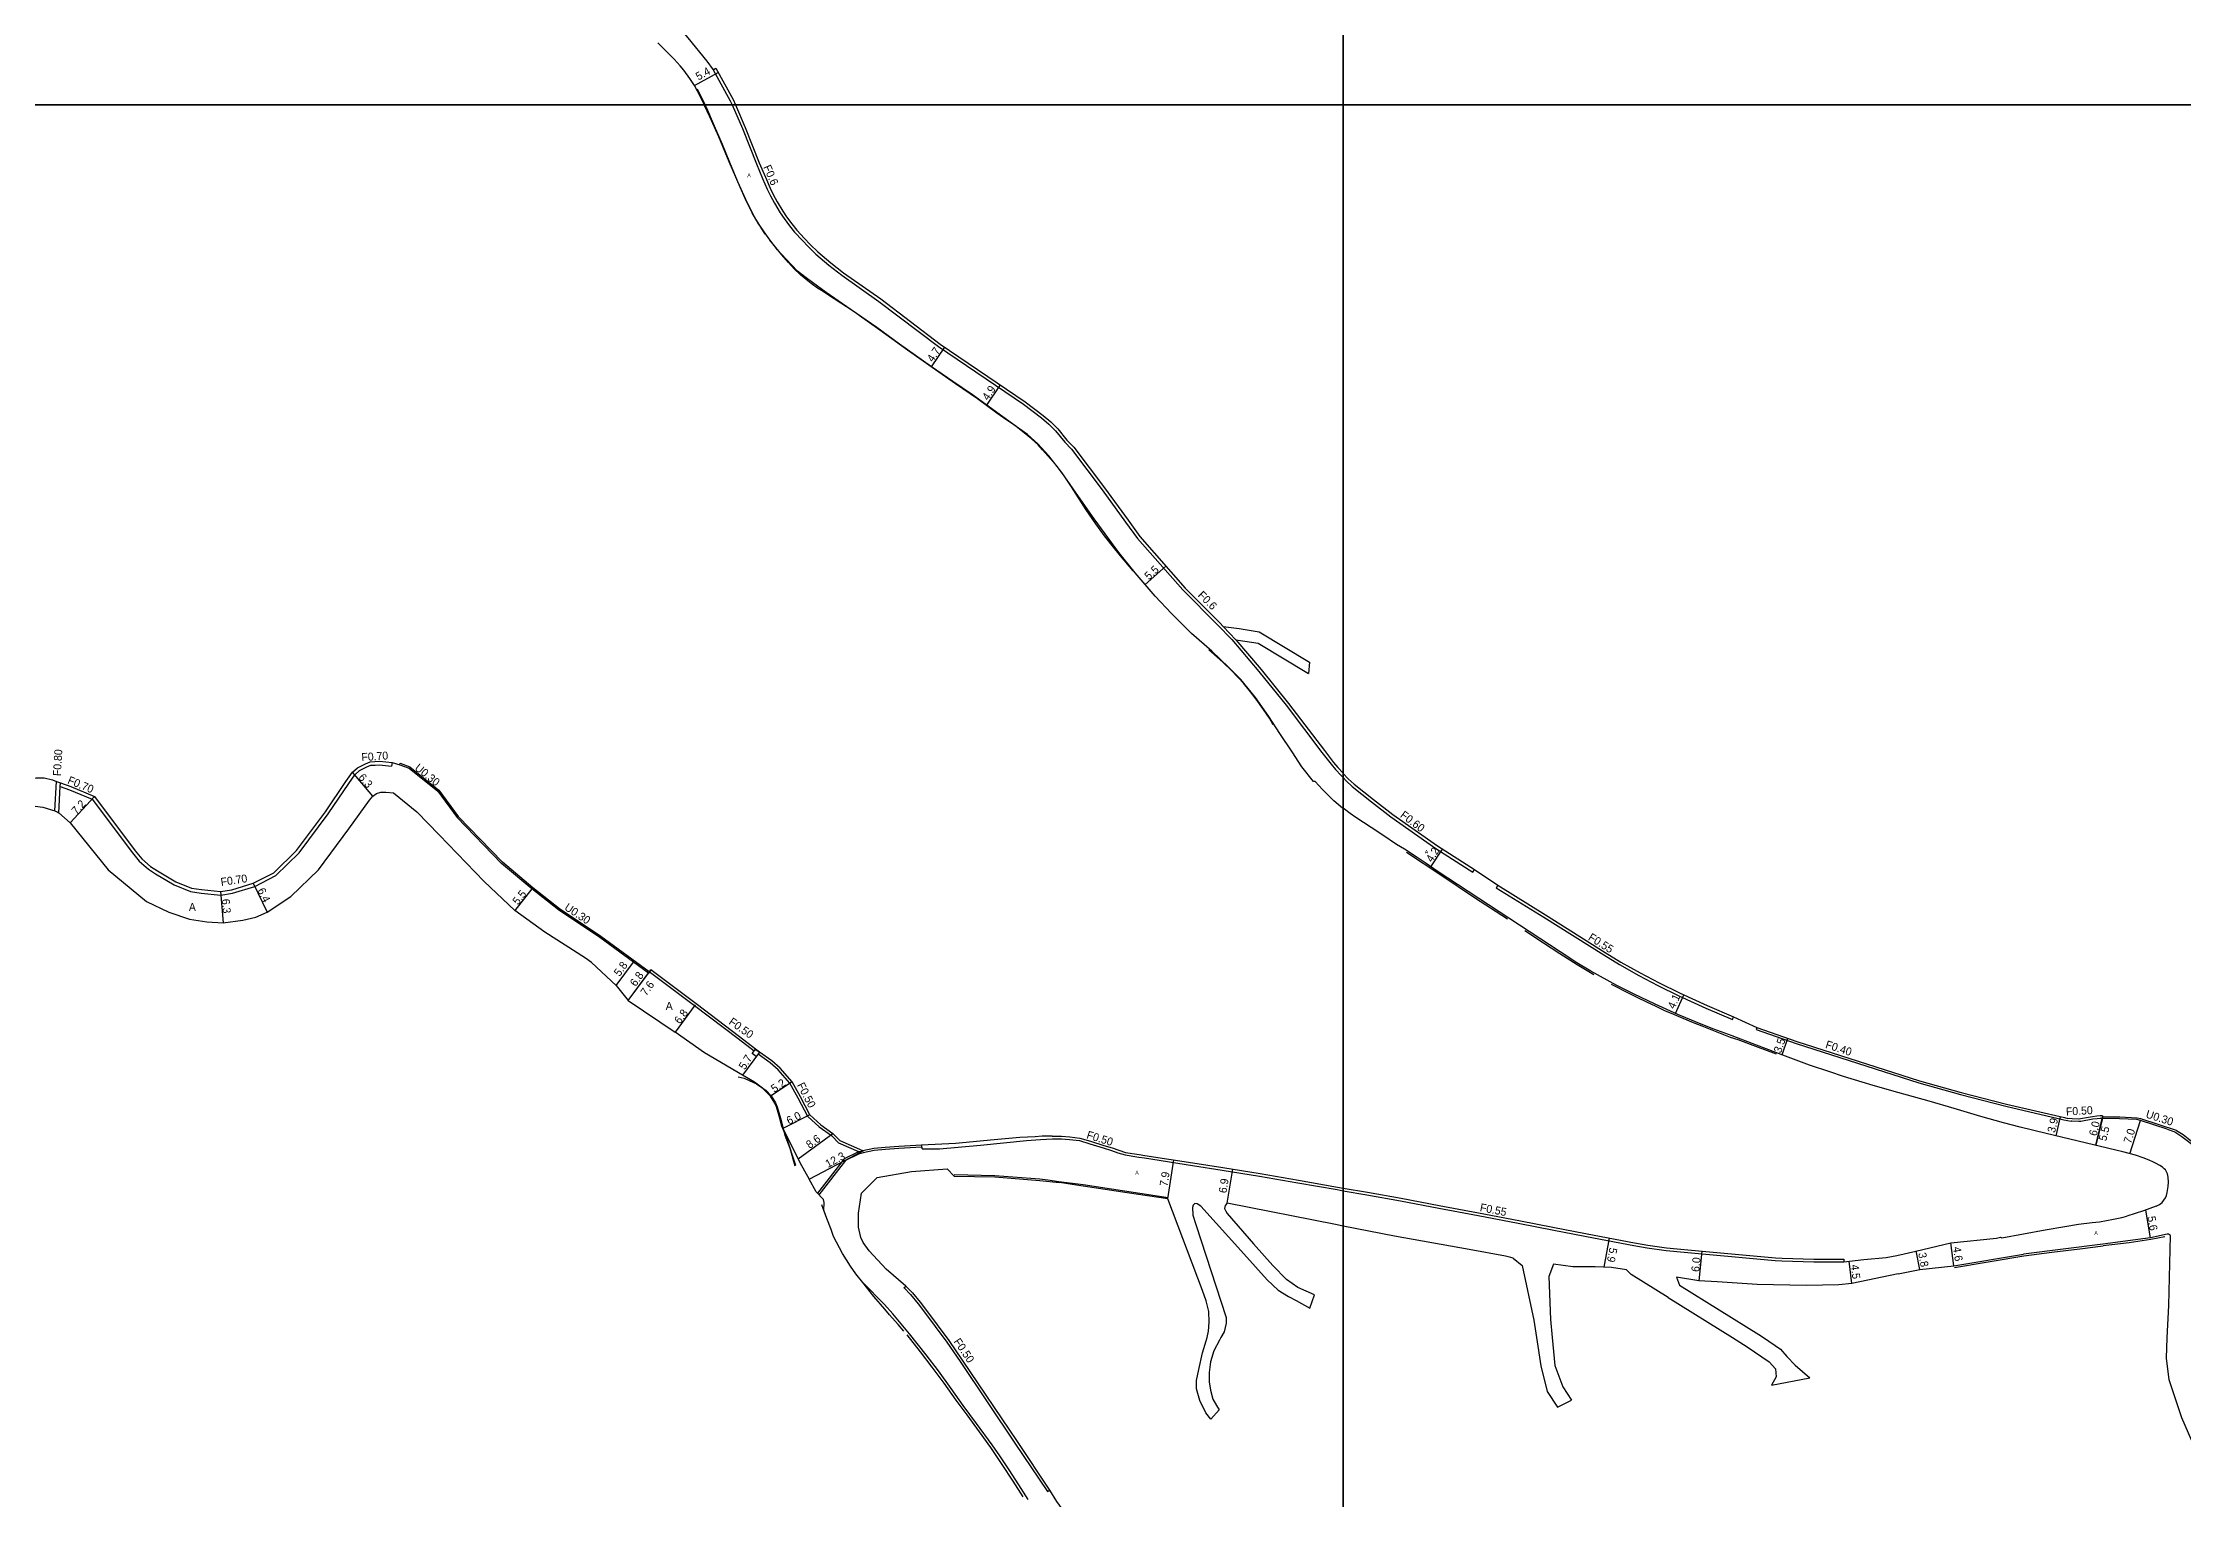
# Model space of a CAD drawing. Header units: metres. Extents: x -28000 to -24000, y -105000 to -102000.
# Drawn here: x -26660 to -26232, y -103478.8 to -103187.6 of the extents above; entities that cross this region are included whole.
import ezdxf

# ---------------------------------------------------------------- set-up
doc = ezdxf.new("R2010")
doc.units = ezdxf.units.M
doc.header["$LTSCALE"] = 2.5
for name, color, linetype in [('側溝・桝', 7, 'Continuous'), ('図郭', 7, 'Continuous'), ('幅員', 7, 'Continuous'), ('歩道・分離帯・安全施設', 7, 'Continuous'), ('舗装', 7, 'Continuous'), ('道路', 7, 'Continuous')]:
    doc.layers.add(name, color=color, linetype=linetype)
doc.styles.get("Standard").update_dxf_attribs({"font": ''})
doc.styles.add('YOKO_DECO', font='')
doc.styles.get('Standard').set_extended_font_data('@MS PGothic')
doc.styles.get('YOKO_DECO').set_extended_font_data('MS PGothic')

msp = doc.modelspace()

# ---------------------------------------------------------------- linework, layer by layer
at = {"layer": '側溝・桝'}
for points in [[(-26525.94, -103193), (-26522.51, -103199.18), (-26522.15, -103200)], [(-26522.15, -103200), (-26520.07, -103204.77), (-26517.28, -103211.82), (-26516.05, -103214.74), (-26515.11, -103216.89), (-26514.48, -103218.23), (-26513.69, -103219.67), (-26512.55, -103221.58), (-26511.75, -103222.76), (-26510.7, -103224.17), (-26509.67, -103225.45), (-26508.11, -103227.16), (-26506.95, -103228.33), (-26505.4, -103229.85), (-26502.81, -103232.07), (-26500.23, -103234.05), (-26492.79, -103239.3), (-26480.89, -103248.32), (-26463.89, -103259.84), (-26460.3, -103262.6), (-26458.83, -103263.84), (-26457.49, -103265.18), (-26455.64, -103267.48), (-26454.3, -103268.86), (-26448.19, -103276.97), (-26443.47, -103283.42), (-26441.12, -103286.69), (-26432, -103297), (-26425.07, -103303.99), (-26422.22, -103306.9), (-26416.8, -103313.28), (-26411.35, -103320.05), (-26404.2, -103329.47), (-26402.37, -103331.84), (-26401.51, -103332.92), (-26400.4, -103334.11), (-26400, -103334.52)], [(-26423.94, -103304.29), (-26421.4, -103306.95)], [(-26637.42, -103353.75), (-26633.69, -103355.95), (-26630.45, -103357.32), (-26628.3, -103357.6), (-26624.41, -103357.99), (-26622.05, -103357.64), (-26617.62, -103356.28), (-26613.38, -103354.1), (-26608.72, -103349.56), (-26602.92, -103341.76), (-26598.82, -103335.67), (-26597.57, -103333.93), (-26596.64, -103333.12), (-26595.19, -103332.38), (-26594.38, -103332.06), (-26593.51, -103332.02), (-26592.69, -103331.96), (-26590.24, -103332.2)], [(-26590.11, -103331.5), (-26590.24, -103332.2)], [(-26588.6, -103331.93), (-26588.5, -103331.64), (-26586.61, -103332.35), (-26580.79, -103337.05), (-26576.91, -103342.27)], [(-26657.59, -103341.17), (-26657.25, -103335.27)], [(-26656.81, -103341.56), (-26656.51, -103336.29), (-26656.47, -103335.56)], [(-26656.51, -103336.29), (-26654.65, -103336.97), (-26650.09, -103338.86), (-26642.07, -103349.57)], [(-26400, -103334.52), (-26399.38, -103335.17), (-26398.14, -103336.3), (-26394.28, -103339.39), (-26390.41, -103342.39), (-26381.46, -103348.66), (-26374.01, -103353.4), (-26373.69, -103352.9)], [(-26538.71, -103373.37), (-26548.4, -103366.26), (-26556.7, -103360.73), (-26562, -103356.53), (-26568.08, -103351.44), (-26576.91, -103342.27)], [(-26369.04, -103356.05), (-26369.35, -103356.54), (-26359.83, -103362.43), (-26347.87, -103369.97), (-26344.73, -103371.91), (-26340.87, -103374.07), (-26337.04, -103376.05), (-26332.82, -103378.12), (-26327.42, -103380.58), (-26322.12, -103382.88), (-26321.89, -103382.36)], [(-26517.77, -103389.21), (-26520.96, -103386.72), (-26529.64, -103380.12), (-26538.71, -103373.37)], [(-26317.25, -103384.45), (-26317.39, -103384.86), (-26309.36, -103387.68), (-26284.85, -103395.54), (-26276.5, -103397.89), (-26267.43, -103400.19), (-26255.84, -103402.92), (-26254.43, -103403.21)], [(-26507.04, -103402.25), (-26508.93, -103398.6), (-26510.58, -103395.59), (-26512.91, -103392.95), (-26514.52, -103391.54), (-26516.97, -103389.82)], [(-26507.04, -103402.25), (-26504.73, -103404.35)], [(-26504.73, -103404.35), (-26502.31, -103406.08)], [(-26248.15, -103402.67), (-26248.6, -103402.67), (-26249.23, -103402.71), (-26250.06, -103402.82), (-26252.48, -103403.25), (-26252.73, -103403.28), (-26252.85, -103403.28), (-26254.25, -103403.23), (-26254.43, -103403.21)], [(-26248.14, -103402.38), (-26248.15, -103402.68)], [(-26235.17, -103404.78), (-26240.54, -103403.05), (-26241.26, -103402.9), (-26244.71, -103402.73), (-26248.15, -103402.68)], [(-26235.17, -103404.78), (-26233.69, -103405.33), (-26232.25, -103406.24), (-26230.92, -103407.26), (-26229.82, -103408.18), (-26228.43, -103409.84), (-26227.27, -103411.58), (-26225.32, -103414.51), (-26224.19, -103417.74)], [(-26497.03, -103409.43), (-26499.76, -103410.76), (-26505.06, -103417.63)], [(-26496.85, -103409.79), (-26499.5, -103411.08), (-26504.78, -103417.93)], [(-26496.83, -103409.33), (-26500.83, -103407.58), (-26502.31, -103406.08)], [(-26497.03, -103409.43), (-26496.68, -103409.26), (-26496.01, -103409.13)], [(-26458.08, -103406.72), (-26458.04, -103406.72), (-26456.28, -103406.73), (-26454.69, -103406.84), (-26452.69, -103407.09), (-26450.61, -103407.71), (-26447.99, -103408.54), (-26446.3, -103409.05), (-26445, -103409.51), (-26443.58, -103409.94), (-26440.83, -103410.37), (-26439.67, -103410.55), (-26430.11, -103412.05), (-26424.14, -103412.98), (-26416.67, -103414.22), (-26409, -103415.52), (-26401.18, -103416.9), (-26400, -103417.11)], [(-26400, -103417.11), (-26395.22, -103417.94), (-26388.5, -103419.15), (-26380.87, -103420.58), (-26372.99, -103422.09), (-26364.96, -103423.61), (-26357.83, -103424.98), (-26349.91, -103426.54), (-26341.82, -103428.07), (-26339.15, -103428.51), (-26335.37, -103429.06), (-26335.35, -103429.06)], [(-26335.35, -103429.06), (-26328.21, -103429.73), (-26313.59, -103431.08)], [(-26313.59, -103431.08), (-26312.23, -103431.15), (-26305.86, -103431.3), (-26301.55, -103431.32), (-26299.84, -103431.34)], [(-26487.79, -103436.53), (-26487.77, -103436.55), (-26486.5, -103437.87), (-26484.97, -103439.75), (-26483.86, -103441.13), (-26479.23, -103447.38), (-26476.55, -103451.28), (-26465.59, -103467.57), (-26459.12, -103477.24), (-26458.69, -103476.96)]]:
    msp.add_lwpolyline(points, dxfattribs=at)
at = {"layer": '側溝・桝', "flags": 128}
for points in [[(-26642.07, -103349.57), (-26640.7, -103351.24), (-26638.87, -103352.83), (-26637.42, -103353.75)], [(-26496.85, -103409.79), (-26497.03, -103409.43)], [(-26484.18, -103408.41), (-26484.26, -103408.42), (-26488.81, -103408.65), (-26491.51, -103408.87), (-26493.76, -103409.1), (-26495.94, -103409.52), (-26496.85, -103409.79)], [(-26484.16, -103408.74), (-26484.2, -103408.02)], [(-26484.16, -103408.74), (-26480.69, -103408.77), (-26472.49, -103408), (-26463.31, -103407.1), (-26460.5, -103406.9), (-26458.08, -103406.72)], [(-26487.79, -103436.53), (-26487.4, -103436.19)]]:
    msp.add_lwpolyline(points, dxfattribs=at)
at = {"layer": '側溝・桝'}
msp.add_lwpolyline([(-26516.67, -103389.42), (-26516.97, -103389.82), (-26517.33, -103390.3), (-26518.13, -103389.7), (-26517.65, -103389.06), (-26517.47, -103388.82)], close=True, dxfattribs=at)
at = {"layer": '図郭'}
for points in [[(-27200, -103200), (-26400, -103200), (-26400, -102600), (-27200, -102600)], [(-26400, -103200), (-25600, -103200), (-25600, -102600), (-26400, -102600)], [(-27200, -103800), (-26400, -103800), (-26400, -103200), (-27200, -103200)], [(-26400, -103800), (-25600, -103800), (-25600, -103200), (-26400, -103200)]]:
    msp.add_lwpolyline(points, close=True, dxfattribs=at)
at = {"layer": '幅員'}
for points in [[(-26529.68, -103196.17), (-26524.95, -103193.55)], [(-26482.31, -103252.36), (-26479.65, -103248.43)], [(-26471.23, -103260.06), (-26468.48, -103256.01)], [(-26439.54, -103295.91), (-26435.41, -103292.25)], [(-26593.96, -103338.22), (-26598.09, -103333.46)], [(-26654.52, -103343.58), (-26649.64, -103338.29)], [(-26382.41, -103352.37), (-26380.13, -103348.8)], [(-26624.42, -103357.29), (-26623.9, -103363.56)], [(-26617.89, -103355.63), (-26615.12, -103361.4)], [(-26562.19, -103356.76), (-26565.61, -103361.07)], [(-26545.31, -103376.1), (-26541.88, -103371.42)], [(-26542.91, -103379.1), (-26538.42, -103372.97)], [(-26542.91, -103379.1), (-26538.89, -103373.62)], [(-26333.52, -103381.66), (-26331.82, -103377.94)], [(-26529.52, -103379.96), (-26533.57, -103385.43)], [(-26312.2, -103389.95), (-26311.04, -103386.64)], [(-26516.67, -103389.42), (-26520.09, -103393.98)], [(-26510.17, -103395.31), (-26514.49, -103398.2)], [(-26506.64, -103401.93), (-26511.98, -103404.67)], [(-26257.43, -103406.16), (-26256.52, -103402.32)], [(-26248.14, -103402.17), (-26249.56, -103407.99)], [(-26248.15, -103402.68), (-26249.45, -103408.02)], [(-26242.67, -103409.72), (-26240.53, -103403.06)], [(-26508.94, -103410.75), (-26501.98, -103405.7)], [(-26435.02, -103418.72), (-26433.8, -103410.95)], [(-26423.19, -103419.58), (-26422.06, -103412.79)], [(-26238.53, -103426.51), (-26239.48, -103420.99)], [(-26347.79, -103432.39), (-26346.7, -103426.6)], [(-26328.77, -103435.16), (-26328.16, -103429.2)], [(-26298.27, -103435.68), (-26298.82, -103431.21)], [(-26284.65, -103432.89), (-26285.36, -103429.15)], [(-26277.85, -103432.1), (-26278.43, -103427.54)]]:
    msp.add_lwpolyline(points, dxfattribs=at)
at = {"layer": '幅員', "flags": 128}
msp.add_lwpolyline([(-26506.72, -103414.83), (-26495.84, -103409.09)], dxfattribs=at)
at = {"layer": '歩道・分離帯・安全施設'}
for points in [[(-26527.55, -103200), (-26529.05, -103196.89)], [(-26515.56, -103225.85), (-26517.6, -103222.56), (-26519.42, -103218.96), (-26521, -103215.37), (-26522.63, -103211.51), (-26524.1, -103207.93), (-26525.66, -103204.29), (-26527.21, -103200.7), (-26527.55, -103200)], [(-26497.92, -103241.26), (-26502.91, -103238.06), (-26504.3, -103237.16), (-26505.08, -103236.63), (-26506.32, -103235.76), (-26507.33, -103234.96), (-26508.45, -103234), (-26509.77, -103232.79), (-26510.9, -103231.54), (-26512.22, -103230.02), (-26513.43, -103228.56), (-26514.64, -103227.04)], [(-26441.95, -103293.18), (-26444.49, -103290.18), (-26445.88, -103288.47), (-26447.67, -103286.18), (-26449.42, -103283.81), (-26451.33, -103280.97), (-26454.28, -103276.4), (-26455.88, -103274.01), (-26457.36, -103272.08), (-26458.46, -103270.78), (-26460.06, -103268.97), (-26460.97, -103267.97), (-26462.29, -103266.76), (-26464.11, -103265.29), (-26465.68, -103264.08), (-26467.22, -103263.05), (-26469.23, -103261.66), (-26473.08, -103258.82), (-26477.46, -103255.76), (-26482.17, -103252.54), (-26487.11, -103249.05), (-26492.63, -103245.08), (-26496.75, -103242.13)], [(-26413.99, -103323.94), (-26414.68, -103322.66), (-26415.88, -103320.9), (-26417.38, -103318.85), (-26418.48, -103317.35), (-26419.92, -103315.64), (-26420.89, -103314.54), (-26422.34, -103313.06), (-26423.93, -103311.5), (-26425.17, -103310.42), (-26426.8, -103309)], [(-26367.1, -103362.84), (-26373.69, -103358.56), (-26380.47, -103354.02), (-26387.3, -103349.49)], [(-26349.83, -103373.92), (-26353.2, -103371.94), (-26356.63, -103369.77), (-26359.89, -103367.63), (-26363.64, -103365.17)], [(-26313.33, -103389.79), (-26317.42, -103388.29), (-26320.99, -103386.97), (-26322.52, -103386.45), (-26324.49, -103385.67), (-26328.16, -103384.21), (-26329.91, -103383.53), (-26331.96, -103382.71), (-26333.84, -103381.9), (-26335.63, -103381.12), (-26337.4, -103380.27), (-26339.26, -103379.41), (-26341.05, -103378.57), (-26342.65, -103377.75), (-26346.34, -103375.88)], [(-26520.97, -103394.36), (-26519.74, -103394.62), (-26518.73, -103395.06), (-26517.3, -103395.72), (-26515.37, -103397.09)], [(-26515.37, -103397.09), (-26514.37, -103398.11), (-26513.48, -103399.54), (-26513.15, -103400.32), (-26512.45, -103402.62)], [(-26509.42, -103412.1), (-26511.29, -103406.4), (-26512.18, -103404.23), (-26512.75, -103402.15)], [(-26512.45, -103402.62), (-26511.59, -103405.99), (-26510.62, -103408.62), (-26509.64, -103412.15)], [(-26477.73, -103413.89), (-26469.62, -103414.04), (-26460.6, -103414.76), (-26459.04, -103414.91), (-26456.79, -103415.24)], [(-26456.79, -103415.24), (-26451.98, -103415.88), (-26434.94, -103418.46)], [(-26502.35, -103424.87), (-26503.21, -103422.66), (-26504.23, -103419.96)], [(-26493.8, -103438.26), (-26496, -103435.43), (-26497.42, -103433.7), (-26498.51, -103432.19), (-26500.11, -103429.67), (-26501.87, -103426.29)], [(-26235.68, -103426.31), (-26238.5, -103426.86), (-26242.8, -103427.51), (-26247.98, -103428.12)], [(-26277.73, -103432.44), (-26263.86, -103430.13)], [(-26263.86, -103430.13), (-26258.25, -103429.4), (-26252.68, -103428.7), (-26247.98, -103428.12)], [(-26487.84, -103445.16), (-26488.94, -103443.88), (-26490.65, -103441.92), (-26491.61, -103440.77), (-26493.8, -103438.26)], [(-26463.96, -103478.31), (-26465.97, -103475.17), (-26468.14, -103471.87), (-26470.43, -103468.43), (-26472.71, -103465.34), (-26475.17, -103461.93), (-26477.33, -103458.97), (-26479.76, -103455.59), (-26482.14, -103452.4), (-26484.5, -103449.34), (-26487.18, -103445.94)]]:
    msp.add_lwpolyline(points, dxfattribs=at)
at = {"layer": '道路'}
for points in [[(-26532.98, -103184.25), (-26531.01, -103186.6), (-26527.21, -103191.29), (-26525.94, -103193), (-26525.42, -103192.7), (-26521.97, -103198.92), (-26521.5, -103200)], [(-26527.71, -103200), (-26527.83, -103199.75), (-26529.06, -103197.26), (-26529.68, -103196.17), (-26530.59, -103194.77), (-26531.83, -103193.06), (-26532.55, -103192.21), (-26533.77, -103190.89), (-26535.88, -103188.74), (-26536.99, -103187.61)], [(-26400, -103340.64), (-26400.07, -103340.6), (-26401.81, -103339.15), (-26402.84, -103338.19), (-26404.13, -103336.89), (-26405.58, -103335.29), (-26405.9, -103335.31), (-26408.21, -103332.38), (-26410.19, -103329.34), (-26412.62, -103325.67), (-26414.81, -103322.3), (-26417.49, -103318.5), (-26420.41, -103314.87), (-26422.88, -103312.41), (-26426.22, -103309.25), (-26430.28, -103305.72), (-26434.26, -103301.68), (-26437.55, -103298.25), (-26441.54, -103293.56), (-26444.84, -103289.53), (-26449.76, -103282.81), (-26452.91, -103278.33), (-26456.19, -103273.53), (-26458.79, -103270.21), (-26461.04, -103267.76), (-26463.12, -103265.95), (-26465.34, -103264.29), (-26474.07, -103258.02), (-26478, -103255.35), (-26482.31, -103252.36), (-26488.68, -103247.89), (-26493.21, -103244.54), (-26498.37, -103241.02), (-26503.32, -103237.54), (-26506.08, -103235.55), (-26507.35, -103234.61), (-26509.06, -103233.24), (-26511.41, -103230.79), (-26513.05, -103229.02), (-26514.83, -103226.74), (-26516.96, -103223.67), (-26518.14, -103221.62), (-26519.28, -103219.34), (-26520.55, -103216.45), (-26522.71, -103211.38), (-26524.82, -103206.41), (-26526.58, -103202.44), (-26527.71, -103200)], [(-26521.5, -103200), (-26519.51, -103204.54), (-26516.73, -103211.6), (-26515.5, -103214.5), (-26514.56, -103216.65), (-26513.95, -103217.96), (-26513.17, -103219.38), (-26512.04, -103221.26), (-26511.26, -103222.42), (-26510.23, -103223.81), (-26509.21, -103225.06), (-26507.68, -103226.75), (-26506.53, -103227.91), (-26504.99, -103229.4), (-26502.43, -103231.61), (-26499.87, -103233.57), (-26492.44, -103238.82), (-26480.54, -103247.83), (-26463.54, -103259.36), (-26459.93, -103262.14), (-26458.43, -103263.4), (-26457.05, -103264.78), (-26455.19, -103267.08), (-26453.84, -103268.47), (-26447.71, -103276.61), (-26442.98, -103283.07), (-26440.65, -103286.32), (-26431.55, -103296.61), (-26424.65, -103303.57), (-26423.94, -103304.29)], [(-26423.94, -103304.29), (-26420.74, -103304.7), (-26416.74, -103305.35), (-26406.67, -103311.41)], [(-26421.4, -103306.95), (-26420.95, -103307.01), (-26416.95, -103307.66), (-26406.89, -103313.72)], [(-26421.4, -103306.95), (-26416.34, -103312.9), (-26410.88, -103319.68), (-26403.72, -103329.1), (-26401.9, -103331.47), (-26401.05, -103332.52), (-26400, -103333.66)], [(-26406.67, -103311.41), (-26406.89, -103313.72)], [(-26637.05, -103353.16), (-26633.38, -103355.33), (-26630.26, -103356.64), (-26628.22, -103356.91), (-26624.42, -103357.29), (-26622.21, -103356.95), (-26617.89, -103355.63), (-26613.79, -103353.53), (-26609.25, -103349.1), (-26603.49, -103341.35), (-26599.39, -103335.27), (-26598.09, -103333.46), (-26597.04, -103332.54), (-26595.48, -103331.74), (-26594.54, -103331.37), (-26593.56, -103331.32), (-26592.68, -103331.26), (-26590.11, -103331.5), (-26588.6, -103331.93), (-26586.76, -103332.61), (-26581.01, -103337.26), (-26577.13, -103342.47)], [(-26682.14, -103343.22), (-26678.81, -103341.48), (-26673.27, -103338.61), (-26670.52, -103337.43), (-26666.45, -103335.69), (-26663.5, -103334.89), (-26661.29, -103334.53), (-26659.74, -103334.59), (-26658.03, -103334.98), (-26657.25, -103335.27), (-26656.47, -103335.56), (-26654.4, -103336.32), (-26649.64, -103338.29), (-26641.51, -103349.14)], [(-26400, -103333.66), (-26399.96, -103333.7), (-26398.96, -103334.74), (-26397.76, -103335.84), (-26393.91, -103338.92), (-26390.05, -103341.9), (-26381.12, -103348.17), (-26373.69, -103352.9), (-26369.04, -103356.05), (-26359.53, -103361.95), (-26347.56, -103369.49), (-26344.44, -103371.41), (-26340.6, -103373.57), (-26336.78, -103375.54), (-26332.57, -103377.6), (-26327.19, -103380.06), (-26321.89, -103382.36), (-26317.25, -103384.45), (-26309.23, -103387.28), (-26284.73, -103395.13), (-26276.39, -103397.48), (-26267.32, -103399.78), (-26255.75, -103402.5), (-26255.08, -103402.64)], [(-26682.14, -103349.74), (-26675.72, -103347.21), (-26670.98, -103344.17), (-26668.49, -103342.54), (-26664.81, -103340.83), (-26663.06, -103340.55), (-26661.51, -103340.24), (-26659.97, -103340.43), (-26657.59, -103341.17), (-26657.08, -103341.33), (-26656.81, -103341.56), (-26654.52, -103343.58)], [(-26654.52, -103343.58), (-26646.9, -103352.96), (-26639.26, -103359.27), (-26634.77, -103361.42), (-26630.66, -103362.79), (-26627.19, -103363.35), (-26623.9, -103363.56), (-26620.01, -103363.05), (-26617.37, -103362.42), (-26615.12, -103361.4), (-26610.37, -103358.29), (-26604.87, -103352.93), (-26598.82, -103344.79), (-26594.64, -103339.04), (-26593.96, -103338.22), (-26593.29, -103337.72), (-26592.42, -103337.44), (-26591.42, -103337.44), (-26589.83, -103337.59), (-26585.21, -103341.33), (-26580.74, -103345.94)], [(-26237.4, -103420.23), (-26236.75, -103419.84), (-26236.22, -103419.45), (-26235.84, -103419.03), (-26235.55, -103418.55), (-26235.32, -103418.04), (-26235.17, -103417.45), (-26234.99, -103416.24), (-26234.95, -103415.39), (-26234.98, -103414.37), (-26235.14, -103413.72), (-26235.38, -103413.2), (-26235.55, -103412.96), (-26235.78, -103412.72), (-26236.16, -103412.4), (-26236.64, -103412.1), (-26237.56, -103411.59), (-26237.96, -103411.37), (-26238.77, -103411.01), (-26239.97, -103410.54), (-26241.55, -103410.03), (-26244.1, -103409.33), (-26249.92, -103407.91), (-26259.37, -103405.7), (-26264.57, -103404.4), (-26267.95, -103403.52), (-26272.44, -103402.24), (-26277.78, -103400.7), (-26282.82, -103399.22), (-26289.08, -103397.46), (-26294.02, -103396.06), (-26296.16, -103395.43), (-26299.92, -103394.28), (-26302.65, -103393.37), (-26306.7, -103391.99), (-26311.53, -103390.21), (-26317.32, -103387.98), (-26322.18, -103386.12), (-26325.83, -103384.8), (-26328.69, -103383.68), (-26333.07, -103381.87), (-26337.57, -103379.82), (-26341.89, -103377.74), (-26345.27, -103376.06), (-26350.44, -103373.23), (-26353.27, -103371.53), (-26356.59, -103369.38), (-26374.95, -103357.29), (-26381.14, -103353.23), (-26383.4, -103351.69), (-26385.15, -103350.5), (-26387.71, -103348.83), (-26389.27, -103347.86), (-26392.05, -103346), (-26394.39, -103344.48), (-26397.42, -103342.48), (-26398.56, -103341.68), (-26400, -103340.64)], [(-26538.89, -103373.62), (-26548.58, -103366.51), (-26556.88, -103360.97), (-26562.19, -103356.76), (-26568.28, -103351.66), (-26577.13, -103342.47)], [(-26550.25, -103371.49), (-26551.45, -103370.6), (-26559.58, -103365.39), (-26565.61, -103361.07), (-26571.7, -103355.32), (-26580.74, -103345.94)], [(-26545.31, -103376.1), (-26550.25, -103371.49)], [(-26517.47, -103388.82), (-26520.65, -103386.32), (-26529.35, -103379.72), (-26538.42, -103372.97), (-26538.89, -103373.62)], [(-26545.31, -103376.1), (-26542.91, -103379.1), (-26533.57, -103385.43)], [(-26511.98, -103404.67), (-26513.29, -103400.37), (-26513.62, -103399.61), (-26514.49, -103398.2), (-26516.07, -103396.59), (-26517.66, -103395.4), (-26520.09, -103393.98), (-26527.68, -103389.54), (-26533.57, -103385.43)], [(-26506.64, -103401.93), (-26508.49, -103398.37), (-26510.17, -103395.31), (-26512.56, -103392.59), (-26514.2, -103391.16), (-26516.67, -103389.42), (-26517.47, -103388.82), (-26517.65, -103389.06)], [(-26511.98, -103404.67), (-26508.96, -103410.71), (-26508.58, -103411.48), (-26506.72, -103414.83)], [(-26506.64, -103401.93), (-26504.44, -103403.94)], [(-26504.44, -103403.94), (-26501.98, -103405.7)], [(-26248.14, -103402.17), (-26248.61, -103402.17), (-26249.28, -103402.21), (-26250.14, -103402.33), (-26252.56, -103402.75), (-26252.77, -103402.78), (-26252.85, -103402.78), (-26254.22, -103402.73), (-26255.08, -103402.64)], [(-26248.14, -103402.17), (-26248.14, -103402.38)], [(-26233.31, -103405.06), (-26240.47, -103402.76), (-26241.22, -103402.6), (-26244.7, -103402.43), (-26248.14, -103402.38)], [(-26233.31, -103405.06), (-26232, -103405.89), (-26230.65, -103406.92), (-26229.52, -103407.88), (-26228.08, -103409.58), (-26226.91, -103411.34), (-26224.96, -103414.28), (-26223.86, -103417.47)], [(-26458.17, -103406.21), (-26459.1, -103406.22), (-26460.17, -103406.23), (-26461.53, -103406.36), (-26464.65, -103406.5), (-26469.77, -103406.93), (-26477.46, -103407.64), (-26484.28, -103408.02), (-26488.83, -103408.26), (-26491.55, -103408.47), (-26493.82, -103408.7), (-26496.01, -103409.13), (-26500.55, -103407.16), (-26501.98, -103405.7)], [(-26458.17, -103406.21), (-26458.04, -103406.21), (-26456.26, -103406.22), (-26454.64, -103406.33), (-26452.59, -103406.59), (-26450.46, -103407.22), (-26447.84, -103408.05), (-26446.14, -103408.57), (-26444.84, -103409.03), (-26443.47, -103409.44), (-26440.75, -103409.87), (-26439.6, -103410.04), (-26430.03, -103411.55), (-26424.05, -103412.46), (-26416.58, -103413.69), (-26408.91, -103415), (-26401.09, -103416.38), (-26400, -103416.57)], [(-26487.4, -103436.19), (-26491.35, -103432.79), (-26494.72, -103429.12), (-26495.95, -103427.44), (-26496.44, -103426.47), (-26496.87, -103424.4), (-26496.91, -103421.59), (-26496.27, -103417.61), (-26493.13, -103414.44), (-26486.26, -103413.25), (-26479.13, -103412.73), (-26477.78, -103414.19), (-26469.63, -103414.34), (-26460.63, -103415.06), (-26456.67, -103415.44)], [(-26505.32, -103417.35), (-26506.72, -103414.83)], [(-26503.8, -103421.08), (-26503.73, -103419.44), (-26503.91, -103418.85), (-26505.32, -103417.35)], [(-26435.02, -103418.72), (-26443.15, -103417.51), (-26454.16, -103415.86), (-26456.67, -103415.44)], [(-26400, -103416.57), (-26395.12, -103417.42), (-26388.4, -103418.63), (-26380.77, -103420.06), (-26372.89, -103421.56), (-26364.86, -103423.08), (-26357.73, -103424.46), (-26349.81, -103426.01), (-26341.72, -103427.54), (-26339.07, -103427.99), (-26335.3, -103428.53)], [(-26501.87, -103426.29), (-26502.35, -103424.87), (-26503.21, -103422.66), (-26503.8, -103421.08)], [(-26427.19, -103446.49), (-26426.89, -103445.2), (-26426.79, -103443.36), (-26426.85, -103441.29), (-26427.39, -103439.15), (-26428.12, -103437.07), (-26435.02, -103418.72)], [(-26419.81, -103429.75), (-26428.42, -103420.2), (-26429.13, -103419.75), (-26429.62, -103419.68), (-26429.97, -103419.98), (-26430.08, -103420.47), (-26430.02, -103422.01), (-26429.44, -103423.86), (-26423.38, -103442.46), (-26423.35, -103443.62), (-26423.78, -103445.32), (-26424.42, -103446.49)], [(-26423.19, -103419.58), (-26423.56, -103420.05), (-26423.67, -103420.64), (-26423.44, -103421.18), (-26423.13, -103421.65), (-26417.9, -103427.7)], [(-26400, -103424.19), (-26401.51, -103423.89), (-26423.19, -103419.58)], [(-26269.36, -103426.57), (-26268.52, -103426.43), (-26268.28, -103426.53), (-26259.58, -103424.94), (-26255.66, -103424.25), (-26252.91, -103423.82), (-26250.21, -103423.49), (-26248.73, -103423.3), (-26245.92, -103422.8), (-26244.28, -103422.46), (-26243.27, -103422.21)], [(-26237.4, -103420.23), (-26239.92, -103421.11), (-26243.27, -103422.21)], [(-26491.65, -103439.88), (-26496, -103435.43), (-26497.42, -103433.7), (-26498.51, -103432.19), (-26500.11, -103429.67), (-26501.87, -103426.29)], [(-26365.98, -103430.62), (-26366.44, -103430.45), (-26367.52, -103430.21), (-26374.77, -103428.83), (-26389.73, -103426.22), (-26400, -103424.19)], [(-26289.24, -103430.08), (-26285.45, -103429.17), (-26278.43, -103427.54), (-26269.36, -103426.57)], [(-26235.19, -103425.8), (-26238.53, -103426.51), (-26248.04, -103427.8)], [(-26234.56, -103426.09), (-26234.74, -103425.92), (-26234.93, -103425.82), (-26235.19, -103425.8)], [(-26235.17, -103446.5), (-26234.9, -103440.07), (-26234.56, -103426.09)], [(-26419.81, -103429.75), (-26415.18, -103434.94), (-26412.94, -103436.99), (-26410.93, -103438.27), (-26409.37, -103439.09), (-26406.65, -103440.61)], [(-26405.71, -103437.9), (-26409.06, -103436.46), (-26411.29, -103434.83), (-26414.06, -103432.06), (-26417.9, -103427.7)], [(-26365.98, -103430.62), (-26364.16, -103432.04), (-26361.82, -103443), (-26361.28, -103446.49)], [(-26335.3, -103428.53), (-26328.16, -103429.2), (-26313.54, -103430.55)], [(-26313.54, -103430.55), (-26312.21, -103430.62), (-26305.85, -103430.77), (-26301.54, -103430.78), (-26299.84, -103430.8)], [(-26299.84, -103430.8), (-26299.84, -103431.34), (-26295.83, -103430.84), (-26291.4, -103430.48), (-26289.24, -103430.08)], [(-26288.97, -103433.71), (-26284.65, -103432.89), (-26277.85, -103432.1), (-26263.92, -103429.77)], [(-26248.04, -103427.8), (-26263.92, -103429.77)], [(-26357.94, -103431.82), (-26358.84, -103434.23), (-26358.54, -103442.89), (-26358.19, -103446.49)], [(-26343.31, -103432.95), (-26346.33, -103432.46), (-26349.59, -103432.3), (-26353.19, -103432.33), (-26354.02, -103432.31), (-26357.94, -103431.82)], [(-26334.98, -103438.47), (-26342.38, -103433.83), (-26343.31, -103432.95)], [(-26333.29, -103434.41), (-26332.69, -103435.97), (-26316.87, -103445.84), (-26315.91, -103446.49)], [(-26325.15, -103435.36), (-26328.88, -103435.16), (-26333.29, -103434.41)], [(-26288.97, -103433.71), (-26298.27, -103435.68), (-26300.88, -103435.95), (-26307.37, -103436.04), (-26317.17, -103435.83), (-26321.16, -103435.59), (-26325.15, -103435.36)], [(-26487.4, -103436.19), (-26486.11, -103437.52), (-26484.56, -103439.42), (-26483.45, -103440.81), (-26478.81, -103447.08), (-26476.13, -103450.99), (-26465.16, -103467.28), (-26458.69, -103476.96)], [(-26334.98, -103438.47), (-26322.13, -103446.49)], [(-26462.98, -103478.84), (-26464.38, -103476.62), (-26466.63, -103473.1), (-26468.61, -103470.1), (-26470.13, -103467.93), (-26473.27, -103463.64), (-26475.92, -103460.04), (-26478.34, -103456.68), (-26480.89, -103453.15), (-26483.33, -103449.95), (-26486.66, -103445.74), (-26490.04, -103441.72), (-26491.65, -103439.88)], [(-26426.42, -103462.78), (-26427.4, -103461.54), (-26428.64, -103459.05), (-26429.28, -103456.74), (-26429.27, -103455.06), (-26428.83, -103452.86), (-26428.08, -103449.53), (-26427.34, -103447.15), (-26427.19, -103446.49)], [(-26424.42, -103446.49), (-26424.69, -103446.98), (-26425.8, -103449.14), (-26426.47, -103451.3), (-26426.78, -103453.44), (-26426.75, -103455.29), (-26426.48, -103457.01), (-26426, -103458.79), (-26425.31, -103460.04), (-26424.73, -103460.93)], [(-26361.28, -103446.49), (-26360.41, -103452.09), (-26359.16, -103457.25), (-26357.12, -103460.39)], [(-26358.19, -103446.49), (-26357.66, -103452.04), (-26356.05, -103456.35), (-26354.3, -103458.98)], [(-26322.13, -103446.49), (-26319.17, -103448.34), (-26314.79, -103451.32), (-26313.54, -103452.73), (-26313.38, -103454.3), (-26314.32, -103456.02)], [(-26315.91, -103446.49), (-26312.49, -103448.82), (-26311.24, -103450.23), (-26309.57, -103452), (-26306.65, -103454.51)], [(-26170.36, -103491.14), (-26182.99, -103491.47), (-26188.63, -103492.24), (-26211.44, -103496.88), (-26217.76, -103493), (-26222.18, -103486.25), (-26227.16, -103474.29), (-26232.25, -103462.55), (-26234.79, -103454.91), (-26235.34, -103450.59), (-26235.17, -103446.5)], [(-26314.32, -103456.02), (-26306.65, -103454.51)], [(-26357.12, -103460.39), (-26354.3, -103458.98)], [(-26458.69, -103476.96), (-26457.32, -103479.25), (-26454.85, -103482.66), (-26452.96, -103484.98), (-26450.67, -103487.61), (-26449.17, -103489.2), (-26447.36, -103491.01), (-26445.7, -103492.4), (-26432.18, -103503.47), (-26414.85, -103518.52), (-26400, -103532.04)]]:
    msp.add_lwpolyline(points, dxfattribs=at)
at = {"layer": '道路', "flags": 128}
for points in [[(-26641.51, -103349.14), (-26640.19, -103350.75), (-26638.45, -103352.27), (-26637.05, -103353.16)], [(-26406.65, -103440.61), (-26405.71, -103437.9)], [(-26426.42, -103462.78), (-26424.73, -103460.93)]]:
    msp.add_lwpolyline(points, dxfattribs=at)

# ---------------------------------------------------------------- texts
at = {"layer": '側溝・桝'}
for s, rotation, p in [('F0.6', 293, (-26515.94, -103212.43)), ('F0.6', 315, (-26429.14, -103298.17)), ('F0.80', 86.6851, (-26656.37, -103334.25)), ('F0.70', 3.7896, (-26596.22, -103331.23)), ('U0.30', 321.0488, (-26585.75, -103332.83)), ('F0.70', 337.5199, (-26655.17, -103335.64)), ('F0.60', 323, (-26388.7, -103342.3)), ('F0.70', 8.4991, (-26624.3, -103356.2)), ('U0.30', 326.2876, (-26555.82, -103360.83)), ('F0.55', 328, (-26351.11, -103366.86)), ('F0.50', 324.6729, (-26522.97, -103383.68)), ('F0.40', 342, (-26303.67, -103388.54)), ('F0.50', 297.4487, (-26509.22, -103395.98)), ('F0.50', 3.2532, (-26255.4, -103402.09)), ('U0.30', 342, (-26239.6, -103402.44)), ('F0.50', 342.89, (-26451.4, -103406.62)), ('F0.55', 349, (-26372.72, -103421.18)), ('F0.50', 304, (-26477.93, -103447.27))]:
    msp.add_text(s, height=1.6, rotation=rotation, dxfattribs=at).set_placement(p)
at = {"layer": '幅員'}
for s, rotation, p in [('5.4', 29, (-26528.88, -103195.18)), ('4.7', 56, (-26482.02, -103251.58)), ('4.9', 56, (-26470.97, -103259.25)), ('5.5', 42, (-26438.83, -103295.1)), ('6.3', 310.9309, (-26597, -103334.57)), ('7.2', 47.2923, (-26653.24, -103342.04)), ('4.2', 58, (-26382.19, -103351.57)), ('6.4', 295.595, (-26617.11, -103357.03)), ('5.5', 51.6067, (-26564.97, -103360.11)), ('6.3', 274.7176, (-26624.2, -103358.82)), ('5.8', 54, (-26544.65, -103374.39)), ('6.8', 54, (-26541.44, -103376.41)), ('7.6', 54, (-26539.32, -103378.27)), ('4.1', 65, (-26333.73, -103380.91)), ('6.8', 53.476, (-26532.58, -103383.92)), ('3.5', 71, (-26312.43, -103389.71)), ('5.7', 57.4318, (-26519.61, -103393.05)), ('5.2', 33.7489, (-26513.71, -103397.56)), ('6.0', 27.1721, (-26510.78, -103403.95)), ('3.9', 77, (-26257.64, -103405.63)), ('6.0', 76, (-26249.33, -103406.27)), ('5.5', 76, (-26247.4, -103407.29)), ('7.0', 72, (-26242.45, -103407.79)), ('8.6', 35.9728, (-26506.65, -103408.78)), ('12.3', 27.7826, (-26502.99, -103412.58)), ('7.9', 81, (-26435.11, -103416.33)), ('6.9', 81, (-26423.31, -103417.68)), ('5.6', 280, (-26239.16, -103422.34)), ('5.9', 259, (-26346.69, -103428.38)), ('6.0', 84, (-26328.79, -103433.4)), ('3.8', 281, (-26285, -103429.62)), ('4.6', 278, (-26278.04, -103428.42)), ('4.5', 277, (-26298.48, -103431.95))]:
    msp.add_text(s, height=1.6, rotation=rotation, dxfattribs=at).set_placement(p)
at = {"layer": '舗装', "style": 'YOKO_DECO'}
for p in [(-26519.11, -103214.48, 732.83), (-26383.65, -103349.72, 710.07), (-26441.54, -103413.88, 669.25), (-26249.76, -103425.94, 689.05)]:
    msp.add_text('A', height=0.75, dxfattribs=at).set_placement(p)
at = {"layer": '舗装'}
for p in [(-26630.78, -103361.19), (-26535.43, -103380.95)]:
    msp.add_text('A', height=1.6, dxfattribs=at).set_placement(p)

doc.saveas('drawing.dxf')
